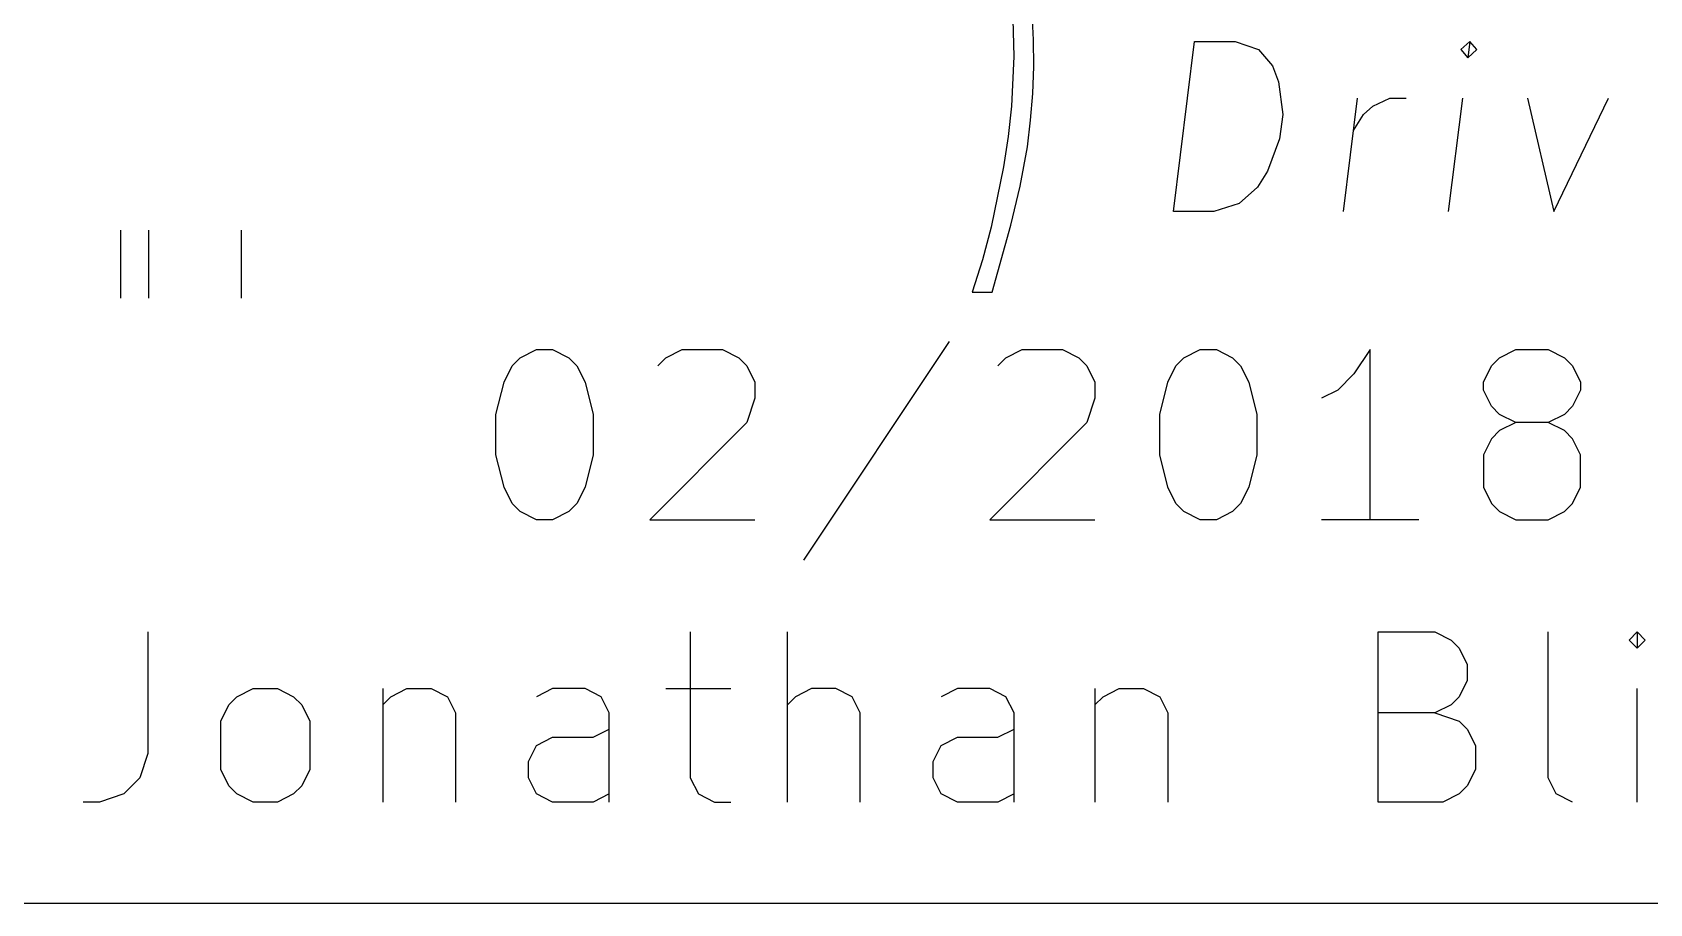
# Model space of a CAD drawing. Extents: x -50 to 124, y -30 to 87.
# Drawn here: x 23.77 to 47.56, y -30.48 to -17.67 of the extents above; entities that cross this region are included whole.
import ezdxf

# ---------------------------------------------------------------- set-up
doc = ezdxf.new("R2010")
doc.units = 0
doc.header["$MEASUREMENT"] = 0
doc.layers.add('BLACK', color=7, linetype='CONTINUOUS')

msp = doc.modelspace()

# ---------------------------------------------------------------- linework, layer by layer
at = {"layer": 'BLACK', "linetype": 'CONTINUOUS'}
for p, q in [((38.1844, -17.3031), (38.2059, -18.0303)), ((38.496, -17.7834), (38.4754, -17.3924)), ((38.4974, -18.177), (38.496, -17.7834)), ((40.5522, -20.308), (40.8647, -17.808)), ((40.8647, -17.808), (41.4599, -17.808)), ((41.4599, -17.808), (41.8022, -17.927)), ((44.9123, -17.808), (44.7783, -17.927)), ((44.9123, -17.808), (44.8825, -18.046)), ((45.0164, -17.927), (44.9123, -17.808)), ((38.2059, -18.0303), (38.1715, -18.7571)), ((41.8022, -17.927), (42.0105, -18.1651)), ((44.7783, -17.927), (44.8825, -18.046)), ((44.8825, -18.046), (45.0164, -17.927)), ((38.4822, -18.5706), (38.4974, -18.177)), ((42.0105, -18.1651), (42.0998, -18.4032)), ((42.0998, -18.4032), (42.1593, -18.8794)), ((38.1715, -18.7571), (38.1225, -19.2053)), ((38.4512, -18.9633), (38.4822, -18.5706)), ((43.0522, -20.308), (43.2605, -18.6413)), ((43.3498, -18.8794), (43.4837, -18.7603)), ((43.4837, -18.7603), (43.7367, -18.6413)), ((43.7367, -18.6413), (43.9748, -18.6413)), ((44.5998, -20.308), (44.8081, -18.6413)), ((45.7605, -18.6413), (46.1474, -20.308)), ((46.1474, -20.308), (46.951, -18.6413)), ((38.4051, -19.3542), (38.4512, -18.9633)), ((42.1593, -18.8794), (42.1147, -19.2365)), ((43.201, -19.1175), (43.3498, -18.8794)), ((38.1225, -19.2053), (38.0546, -19.6515)), ((42.1147, -19.2365), (41.9361, -19.7127)), ((38.2969, -19.9348), (38.4051, -19.3542)), ((38.0546, -19.6515), (37.8729, -20.5355)), ((41.9361, -19.7127), (41.7873, -19.9508)), ((38.1585, -20.5095), (38.2969, -19.9348)), ((41.7873, -19.9508), (41.5194, -20.1889)), ((41.5194, -20.1889), (41.1474, -20.308)), ((41.1474, -20.308), (40.5522, -20.308)), ((25.064, -20.582), (25.064, -21.582)), ((25.482, -21.582), (25.482, -20.582)), ((26.842, -20.582), (26.842, -21.582)), ((37.8729, -20.5355), (37.7419, -21.0164)), ((37.8882, -21.4918), (38.1585, -20.5095)), ((37.7419, -21.0164), (37.5905, -21.4918)), ((37.5905, -21.4918), (37.8882, -21.4918)), ((30.9456, -22.456), (31.1837, -22.337)), ((31.1837, -22.337), (31.4218, -22.337)), ((31.4218, -22.337), (31.6599, -22.456)), ((33.0884, -22.456), (33.3265, -22.337)), ((33.3265, -22.337), (33.9218, -22.337)), ((33.9218, -22.337), (34.1599, -22.456)), ((37.2551, -22.2179), (35.1122, -25.4322)), ((38.0884, -22.456), (38.3265, -22.337)), ((38.3265, -22.337), (38.9218, -22.337)), ((38.9218, -22.337), (39.1599, -22.456)), ((40.7075, -22.456), (40.9456, -22.337)), ((40.9456, -22.337), (41.1837, -22.337)), ((41.1837, -22.337), (41.4218, -22.456)), ((43.4456, -22.337), (43.2075, -22.6941)), ((43.4456, -24.837), (43.4456, -22.337)), ((45.3503, -22.456), (45.5884, -22.337)), ((45.5884, -22.337), (46.0646, -22.337)), ((46.0646, -22.337), (46.3027, -22.456)), ((30.7075, -22.8131), (30.8265, -22.575)), ((30.8265, -22.575), (30.9456, -22.456)), ((31.6599, -22.456), (31.7789, -22.575)), ((31.7789, -22.575), (31.898, -22.8131)), ((32.9694, -22.575), (33.0884, -22.456)), ((34.1599, -22.456), (34.2789, -22.575)), ((34.2789, -22.575), (34.398, -22.8131)), ((37.9694, -22.575), (38.0884, -22.456)), ((39.1599, -22.456), (39.2789, -22.575)), ((39.2789, -22.575), (39.398, -22.8131)), ((40.4694, -22.8131), (40.5884, -22.575)), ((40.5884, -22.575), (40.7075, -22.456)), ((41.4218, -22.456), (41.5408, -22.575)), ((41.5408, -22.575), (41.6599, -22.8131)), ((45.1122, -22.8131), (45.2313, -22.575)), ((45.2313, -22.575), (45.3503, -22.456)), ((46.3027, -22.456), (46.4218, -22.575)), ((46.4218, -22.575), (46.5408, -22.8131)), ((30.5884, -23.2893), (30.7075, -22.8131)), ((31.898, -22.8131), (32.017, -23.2893)), ((34.398, -22.8131), (34.398, -23.0512)), ((39.398, -22.8131), (39.398, -23.0512)), ((40.3503, -23.2893), (40.4694, -22.8131)), ((41.6599, -22.8131), (41.7789, -23.2893)), ((43.2075, -22.6941), (42.9694, -22.9322)), ((45.1122, -22.9322), (45.1122, -22.8131)), ((46.5408, -22.8131), (46.5408, -22.9322)), ((34.398, -23.0512), (34.2789, -23.4084)), ((39.398, -23.0512), (39.2789, -23.4084)), ((42.9694, -22.9322), (42.7313, -23.0512)), ((45.2313, -23.1703), (45.1122, -22.9322)), ((46.5408, -22.9322), (46.4218, -23.1703)), ((30.5884, -23.8846), (30.5884, -23.2893)), ((32.017, -23.2893), (32.017, -23.8846)), ((40.3503, -23.8846), (40.3503, -23.2893)), ((41.7789, -23.2893), (41.7789, -23.8846)), ((45.3503, -23.2893), (45.2313, -23.1703)), ((45.5884, -23.4084), (45.3503, -23.2893)), ((46.3027, -23.2893), (46.0646, -23.4084)), ((46.4218, -23.1703), (46.3027, -23.2893)), ((34.2789, -23.4084), (32.8503, -24.837)), ((39.2789, -23.4084), (37.8503, -24.837)), ((45.3503, -23.5274), (45.2313, -23.6465)), ((45.5884, -23.4084), (45.3503, -23.5274)), ((46.0646, -23.4084), (45.5884, -23.4084)), ((46.3027, -23.5274), (46.0646, -23.4084)), ((46.4218, -23.6465), (46.3027, -23.5274)), ((45.2313, -23.6465), (45.1122, -23.8846)), ((46.5408, -23.8846), (46.4218, -23.6465)), ((30.7075, -24.3608), (30.5884, -23.8846)), ((32.017, -23.8846), (31.898, -24.3608)), ((40.4694, -24.3608), (40.3503, -23.8846)), ((41.7789, -23.8846), (41.6599, -24.3608)), ((45.1122, -23.8846), (45.1122, -24.3608)), ((46.5408, -24.3608), (46.5408, -23.8846)), ((30.8265, -24.5989), (30.7075, -24.3608)), ((31.898, -24.3608), (31.7789, -24.5989)), ((40.5884, -24.5989), (40.4694, -24.3608)), ((41.6599, -24.3608), (41.5408, -24.5989)), ((45.1122, -24.3608), (45.2313, -24.5989)), ((46.4218, -24.5989), (46.5408, -24.3608)), ((30.9456, -24.7179), (30.8265, -24.5989)), ((31.1837, -24.837), (30.9456, -24.7179)), ((31.6599, -24.7179), (31.4218, -24.837)), ((31.7789, -24.5989), (31.6599, -24.7179)), ((40.7075, -24.7179), (40.5884, -24.5989)), ((40.9456, -24.837), (40.7075, -24.7179)), ((41.4218, -24.7179), (41.1837, -24.837)), ((41.5408, -24.5989), (41.4218, -24.7179)), ((45.2313, -24.5989), (45.3503, -24.7179)), ((45.3503, -24.7179), (45.5884, -24.837)), ((46.0646, -24.837), (46.3027, -24.7179)), ((46.3027, -24.7179), (46.4218, -24.5989)), ((31.4218, -24.837), (31.1837, -24.837)), ((32.8503, -24.837), (34.398, -24.837)), ((37.8503, -24.837), (39.398, -24.837)), ((41.1837, -24.837), (40.9456, -24.837)), ((44.1599, -24.837), (42.7313, -24.837)), ((45.5884, -24.837), (46.0646, -24.837)), ((25.4694, -26.487), (25.4694, -28.2727)), ((33.4456, -26.487), (33.4456, -28.6298)), ((34.8741, -28.987), (34.8741, -26.487)), ((43.5646, -28.987), (43.5646, -26.487)), ((43.5646, -26.487), (44.398, -26.487)), ((44.398, -26.487), (44.636, -26.606)), ((44.636, -26.606), (44.7551, -26.725)), ((46.0646, -28.6298), (46.0646, -26.487)), ((47.3741, -26.487), (47.2551, -26.606)), ((47.2551, -26.606), (47.3741, -26.725)), ((47.4932, -26.606), (47.3741, -26.487)), ((47.3741, -26.487), (47.3741, -26.725)), ((47.3741, -26.725), (47.4932, -26.606)), ((44.7551, -26.725), (44.8741, -26.9631)), ((44.8741, -26.9631), (44.8741, -27.2012)), ((26.7789, -27.4393), (27.017, -27.3203)), ((27.017, -27.3203), (27.3741, -27.3203)), ((27.3741, -27.3203), (27.6122, -27.4393)), ((28.9218, -27.3203), (28.9218, -28.987)), ((29.0408, -27.4393), (29.2789, -27.3203)), ((29.2789, -27.3203), (29.636, -27.3203)), ((29.636, -27.3203), (29.8741, -27.4393)), ((31.4218, -27.3203), (31.1837, -27.4393)), ((31.898, -27.3203), (31.4218, -27.3203)), ((32.136, -27.4393), (31.898, -27.3203)), ((33.0884, -27.3203), (34.0408, -27.3203)), ((35.2313, -27.3203), (34.9932, -27.4393)), ((35.5884, -27.3203), (35.2313, -27.3203)), ((35.8265, -27.4393), (35.5884, -27.3203)), ((37.3741, -27.3203), (37.136, -27.4393)), ((37.8503, -27.3203), (37.3741, -27.3203)), ((38.0884, -27.4393), (37.8503, -27.3203)), ((39.398, -27.3203), (39.398, -28.987)), ((39.517, -27.4393), (39.7551, -27.3203)), ((39.7551, -27.3203), (40.1122, -27.3203)), ((40.1122, -27.3203), (40.3503, -27.4393)), ((44.8741, -27.2012), (44.7551, -27.4393)), ((47.3741, -28.987), (47.3741, -27.3203)), ((26.5408, -27.7965), (26.6599, -27.5584)), ((26.6599, -27.5584), (26.7789, -27.4393)), ((27.6122, -27.4393), (27.7313, -27.5584)), ((27.7313, -27.5584), (27.8503, -27.7965)), ((28.9218, -27.5584), (29.0408, -27.4393)), ((29.8741, -27.4393), (29.9932, -27.6774)), ((32.2551, -27.6774), (32.136, -27.4393)), ((34.9932, -27.4393), (34.8741, -27.5584)), ((35.9456, -27.6774), (35.8265, -27.4393)), ((38.2075, -27.6774), (38.0884, -27.4393)), ((39.398, -27.5584), (39.517, -27.4393)), ((40.3503, -27.4393), (40.4694, -27.6774)), ((44.636, -27.5584), (44.398, -27.6774)), ((44.7551, -27.4393), (44.636, -27.5584)), ((26.5408, -28.5108), (26.5408, -27.7965)), ((27.8503, -27.7965), (27.8503, -28.5108)), ((29.9932, -27.6774), (29.9932, -28.987)), ((32.2551, -28.987), (32.2551, -27.6774)), ((35.9456, -28.987), (35.9456, -27.6774)), ((38.2075, -28.987), (38.2075, -27.6774)), ((40.4694, -27.6774), (40.4694, -28.987)), ((44.398, -27.6774), (43.5646, -27.6774)), ((44.398, -27.6774), (44.7551, -27.7965)), ((44.7551, -27.7965), (44.8741, -27.9155)), ((31.1837, -28.1536), (31.4218, -28.0346)), ((31.4218, -28.0346), (32.017, -28.0346)), ((32.017, -28.0346), (32.2551, -27.9155)), ((37.136, -28.1536), (37.3741, -28.0346)), ((37.3741, -28.0346), (37.9694, -28.0346)), ((37.9694, -28.0346), (38.2075, -27.9155)), ((44.8741, -27.9155), (44.9932, -28.1536)), ((25.4694, -28.2727), (25.3503, -28.6298)), ((31.0646, -28.3917), (31.1837, -28.1536)), ((37.017, -28.3917), (37.136, -28.1536)), ((44.9932, -28.1536), (44.9932, -28.5108)), ((26.6599, -28.7489), (26.5408, -28.5108)), ((27.8503, -28.5108), (27.7313, -28.7489)), ((31.0646, -28.6298), (31.0646, -28.3917)), ((37.017, -28.6298), (37.017, -28.3917)), ((44.9932, -28.5108), (44.8741, -28.7489)), ((25.3503, -28.6298), (25.1122, -28.8679)), ((26.7789, -28.8679), (26.6599, -28.7489)), ((27.7313, -28.7489), (27.6122, -28.8679)), ((31.1837, -28.8679), (31.0646, -28.6298)), ((33.4456, -28.6298), (33.5646, -28.8679)), ((37.136, -28.8679), (37.017, -28.6298)), ((44.8741, -28.7489), (44.7551, -28.8679)), ((46.1837, -28.8679), (46.0646, -28.6298)), ((24.7551, -28.987), (24.517, -28.987)), ((25.1122, -28.8679), (24.7551, -28.987)), ((27.017, -28.987), (26.7789, -28.8679)), ((27.3741, -28.987), (27.017, -28.987)), ((27.6122, -28.8679), (27.3741, -28.987)), ((31.4218, -28.987), (31.1837, -28.8679)), ((32.017, -28.987), (31.4218, -28.987)), ((32.2551, -28.8679), (32.017, -28.987)), ((33.5646, -28.8679), (33.8027, -28.987)), ((33.8027, -28.987), (34.0408, -28.987)), ((37.3741, -28.987), (37.136, -28.8679)), ((37.9694, -28.987), (37.3741, -28.987)), ((38.2075, -28.8679), (37.9694, -28.987)), ((44.517, -28.987), (43.5646, -28.987)), ((44.7551, -28.8679), (44.517, -28.987)), ((46.4218, -28.987), (46.1837, -28.8679)), ((117.475, -30.48), (-45.085, -30.48))]:
    msp.add_line(p, q, dxfattribs=at)

doc.saveas('drawing.dxf')
